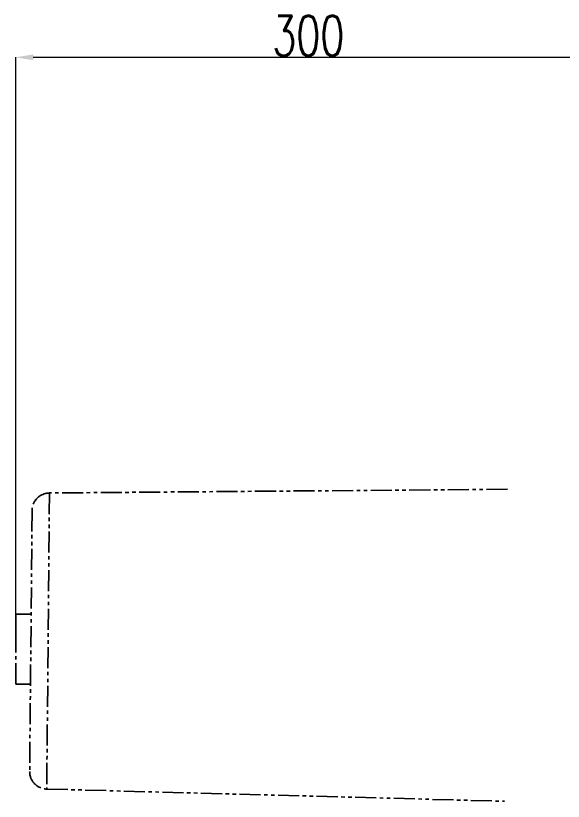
# Model space of a CAD drawing. Header units: millimetres. Extents: x 10469 to 13094, y 11322 to 13178.
# Drawn here: x 11154.5 to 11466.8, y 11843 to 12291.1 of the extents above; entities that cross this region are included whole.
import ezdxf

# ---------------------------------------------------------------- set-up
doc = ezdxf.new("R2010")
doc.units = ezdxf.units.MM
doc.linetypes.add('双点画线', pattern=[22, 12, -2, 2, -2, 2, -2])
doc.layers.add('标注', color=3, linetype='Continuous', lineweight=13)
doc.styles.add('SLDTEXTSTYLE1', font='txt.shx', dxfattribs={"width": 0.7, "bigfont": 'gbcbig.shx'})
doc.dimstyles.new('SLDDIMSTYLE12$0', dxfattribs={"dimtxt": 12, "dimasz": 10, "dimexe": 0, "dimexo": 0.0625, "dimgap": 0.875, "dimtad": 1, "dimdec": 1, "dimlfac": 1.8, "dimrnd": 1e-09, "dimzin": 12, "dimdsep": 46, "dimtxsty": 'SLDTEXTSTYLE1', "dimcen": 0.09, "dimdle": 8.16, "dimclrd": 3, "dimclre": 3, "dimadec": 0, "dimazin": 3, "dimtfac": 1, "dimtdec": 1, "dimtofl": 0, "dimtmove": 0, "dimatfit": 3, "dimfxl": 0, "dimfrac": 2, "dimtolj": 1, "dimlwd": 5, "dimlwe": 5, "dimarcsym": 0})

# ---------------------------------------------------------------- blocks, each defined once
blk = doc.blocks.new('*D15')
at = {"layer": 'Defpoints', "color": 0, "transparency": 16777216}
for p in [(11504.41, 12267.36), (11154.51, 11949.82), (11504.41, 11949.82)]:
    blk.add_point(p, dxfattribs=at)
at = {"layer": '标注', "color": 3, "lineweight": 5, "transparency": 16777216}
blk.add_line((11154.51, 11949.88), (11154.51, 12267.36), dxfattribs=at)
at = {"layer": '标注', "color": 3, "linetype": 'Continuous', "lineweight": 5, "transparency": 16777216}
for p, q in [((11164.51, 12267.36), (11494.41, 12267.36)), ((11504.41, 11949.88), (11504.41, 12267.36))]:
    blk.add_line(p, q, dxfattribs=at)
at = {"layer": '标注', "color": 3, "transparency": 16777216}
for points in [[(11164.51, 12269.03), (11164.51, 12265.7), (11154.51, 12267.36)], [(11494.41, 12269.03), (11494.41, 12265.7), (11504.41, 12267.36)]]:
    blk.add_solid(points, dxfattribs=at)
at = {"layer": '标注', "color": 0, "transparency": 16777216, "insert": (11321.38, 12279.67), "char_height": 10, "attachment_point": 5, "style": 'SLDTEXTSTYLE1'}
blk.add_mtext('\\A1;{\\H2.28571x;300}', dxfattribs=at)

msp = doc.modelspace()

# ---------------------------------------------------------------- linework, layer by layer
at = {"color": 7, "linetype": '双点画线', "lineweight": 25}
for p, q in [((11173.752, 12018.865), (11172.189, 11849.99)), ((11434.958, 12021.007), (11173.752, 12018.865)), ((11163.835, 12008.958), (11162.457, 11860.079)), ((11163.287, 11949.817), (11154.506, 11949.817)), ((11154.506, 11909.817), (11154.506, 11929.817)), ((11154.506, 11909.817), (11162.917, 11909.817)), ((11172.189, 11849.99), (11433.31, 11843.015))]:
    msp.add_line(p, q, dxfattribs=at)
at = {"color": 7, "linetype": 'Continuous', "lineweight": 25}
msp.add_line((11154.506, 11929.817), (11154.506, 11949.817), dxfattribs=at)
at = {"color": 7, "linetype": '双点画线', "lineweight": 25}
for centre, start, end in [((11173.834, 12008.866), 90.46975, 179.46975), ((11172.456, 11859.987), 179.46975, 268.46975)]:
    msp.add_arc(centre, 10, start, end, dxfattribs=at)

# ---------------------------------------------------------------- dimensions: what is measured, and where the dimension line sits
at = {"layer": '标注'}
dim = msp.add_linear_dim(base=(11504.407, 12267.364), p1=(11154.506, 11949.817), p2=(11504.407, 11949.817), text='{\\H2.28571x;300}', dimstyle='SLDDIMSTYLE12$0', override={"dimtxt": 10, "dimtdec": 3, "dimtzin": 0}, dxfattribs=at)
dim.commit()
dim.dimension.update_dxf_attribs({"geometry": '*D15', "text_midpoint": (11321.379, 12267.364), "dimtype": 160})

doc.saveas('drawing.dxf')
